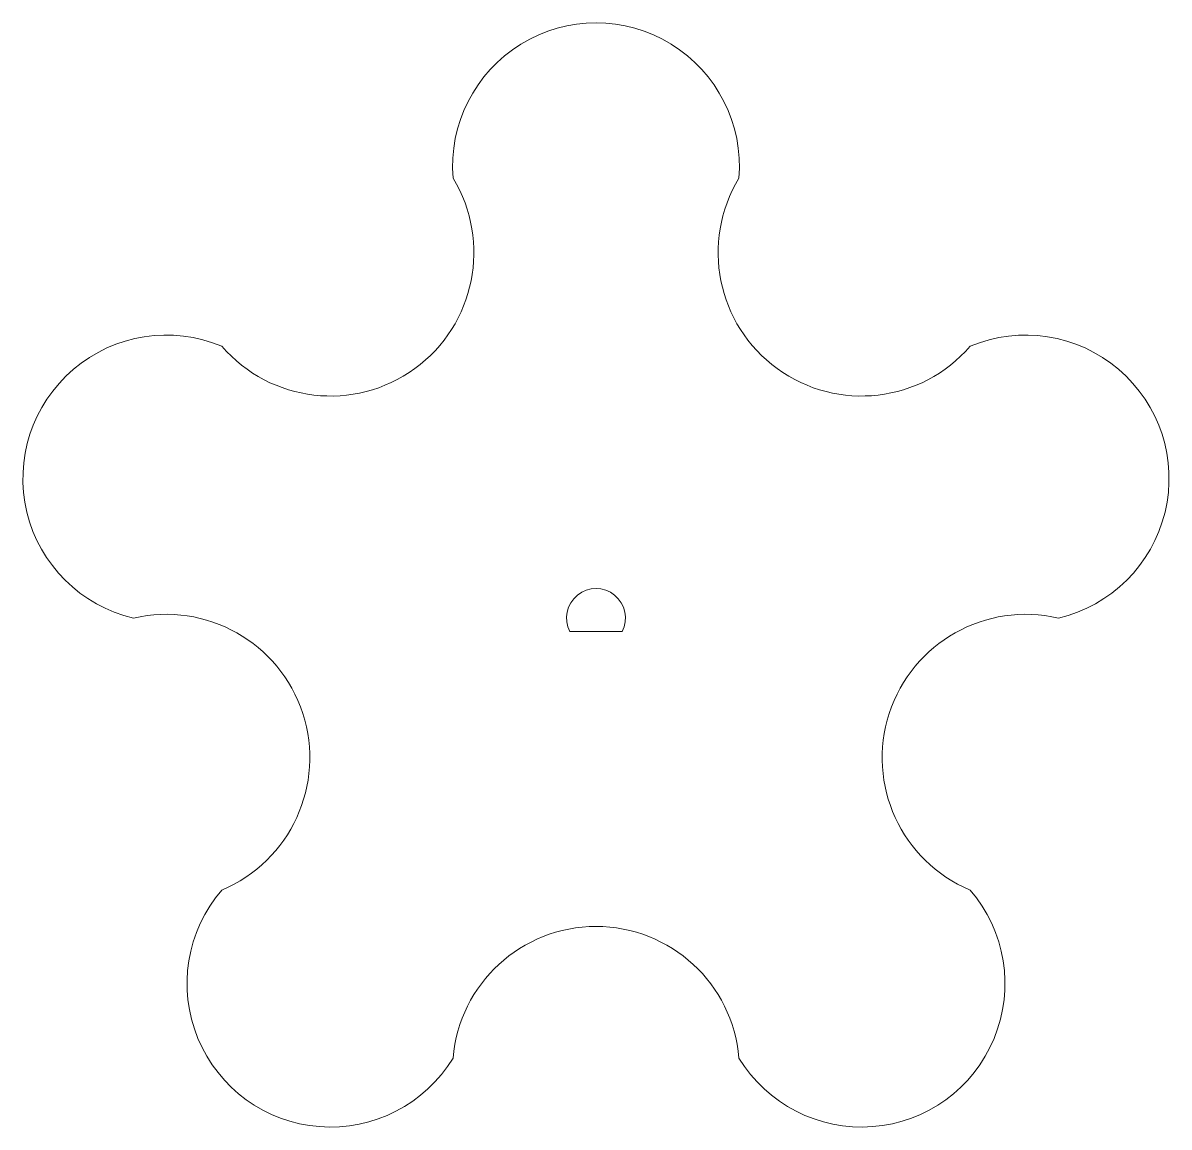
# Model space of a CAD drawing. Header units: inches. Extents: x 0.66 to 2.26, y 6.51 to 8.05.
import ezdxf

# ---------------------------------------------------------------- set-up
doc = ezdxf.new("R2010")
doc.units = ezdxf.units.IN
doc.header["$MEASUREMENT"] = 0

msp = doc.modelspace()

# ---------------------------------------------------------------- linework, layer by layer
at = {"color": 7, "linetype": 'Continuous', "lineweight": 15}
msp.add_line((1.4219, 7.1988), (1.4954, 7.1988), dxfattribs=at)
for centre, radius, start, end in [((1.4587, 7.8476), 0.2, 355.2439, 184.7561), ((1.0884, 7.7273), 0.2, 220.7561, 31.2439), ((1.829, 7.7273), 0.2, 148.7561, 319.2439), ((0.8595, 7.4123), 0.2, 67.2439, 256.7561), ((2.0578, 7.4123), 0.2, 283.2439, 112.7561), ((1.4587, 7.2176), 0.0412, 332.9643, 207.0357), ((0.8595, 7.0229), 0.2, 292.7561, 103.2439), ((2.0578, 7.0229), 0.2, 76.7561, 247.2439), ((1.0884, 6.7079), 0.2, 139.2439, 328.7561), ((1.829, 6.7079), 0.2, 211.2439, 40.7561), ((1.4587, 6.5876), 0.2, 4.7561, 175.2439)]:
    msp.add_arc(centre, radius, start, end, dxfattribs=at)

doc.saveas('drawing.dxf')
